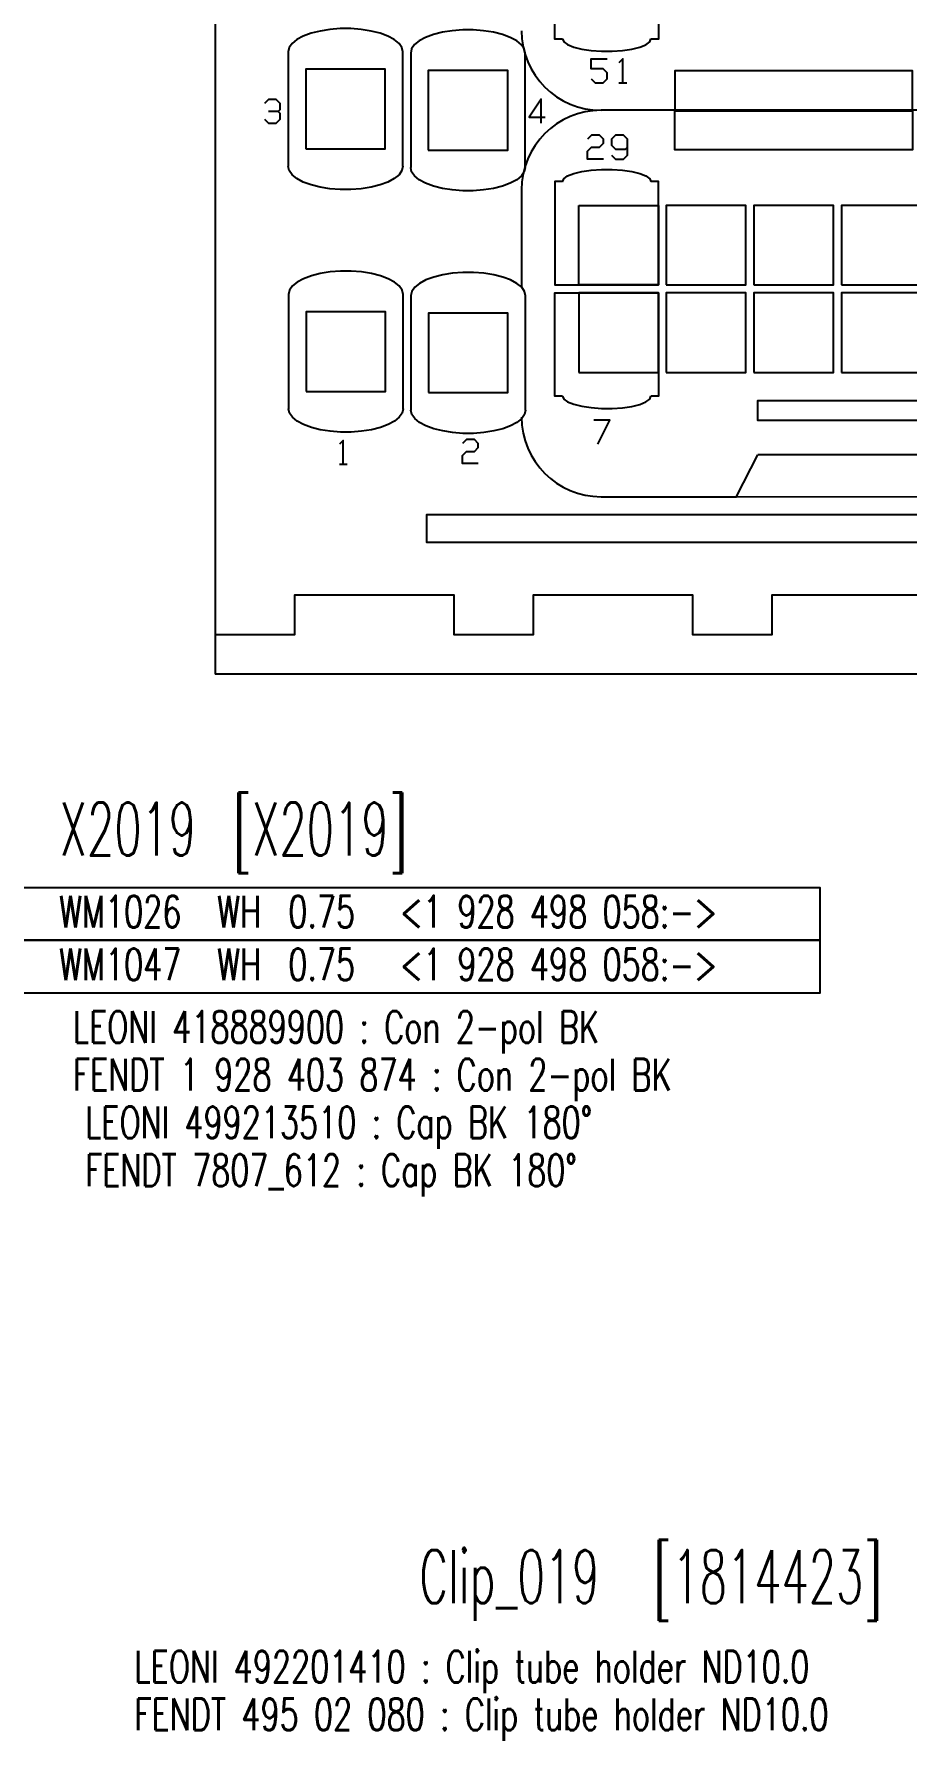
# Model space of a CAD drawing. Header units: millimetres. Extents: x -1 to 4489, y 0 to 1364.
# Drawn here: x 918.9 to 1001.2, y 441.5 to 602.4 of the extents above; entities that cross this region are included whole.
import ezdxf

# ---------------------------------------------------------------- set-up
doc = ezdxf.new("R2010")
doc.units = ezdxf.units.MM
doc.layers.add('SYMBOLS', color=7, linetype='Continuous')
doc.styles.add('HS-COMP-DESCRIPTION', font='ROMANS.SHX', dxfattribs={"width": 0.6, "height": 5})
doc.styles.add('HS-PART-NO', font='ROMANS.SHX', dxfattribs={"width": 0.7, "height": 3})
doc.styles.add('HS-WIRE', font='ROMANS.SHX', dxfattribs={"width": 0.7, "height": 3})

# ---------------------------------------------------------------- blocks, each defined once
blk = doc.blocks.new('418001310')
at = {"layer": 'SYMBOLS', "color": 7}
for points in [[(-0.01, 136.97), (0, 5)], [(43.64, 79.87), (42.7, 79.87), (42.7, 92.87), (55.7, 92.87), (55.7, 79.87), (54.77, 79.87)], [(23.58, 78.26), (23.46, 78.8), (23.1, 79.32), (22.51, 79.8), (21.71, 80.24), (20.72, 80.6), (19.59, 80.88), (18.36, 81.08), (17.05, 81.18), (15.72, 81.18), (14.41, 81.08), (13.18, 80.88), (12.05, 80.6), (11.06, 80.24), (10.26, 79.81), (9.67, 79.32), (9.31, 78.8), (9.18, 78.26)], [(38.97, 78.11), (38.85, 78.64), (38.48, 79.16), (37.89, 79.65), (37.09, 80.08), (36.11, 80.44), (34.98, 80.73), (33.74, 80.92), (32.43, 81.02), (31.11, 81.02), (29.8, 80.92), (28.56, 80.73), (27.43, 80.44), (26.45, 80.08), (25.65, 79.65), (25.05, 79.17), (24.69, 78.65), (24.57, 78.11)], [(43.63, 79.89), (43.81, 79.52), (44.29, 79.17), (45.06, 78.86), (46.07, 78.61), (47.26, 78.43), (48.56, 78.34), (49.9, 78.34), (51.2, 78.43), (52.38, 78.6), (53.38, 78.85), (54.14, 79.16), (54.61, 79.51), (54.77, 79.88)], [(9.18, 78.26), (9.18, 63.86)], [(23.58, 63.87), (23.58, 78.26)], [(24.57, 78.11), (24.57, 63.71)], [(38.97, 63.71), (38.97, 78.11)], [(47.25, 74.87), (47.75, 74.37), (48.75, 74.37), (49.25, 74.87), (49.25, 75.62), (48.75, 76.12), (47.25, 76.12), (47.25, 77.37), (49.25, 77.37)], [(51.25, 74.37), (51.25, 77.37), (50.75, 76.87)], [(11.38, 66.07), (21.38, 66.07), (21.38, 76.07), (11.38, 76.07), (11.38, 66.07)], [(26.77, 65.91), (36.77, 65.91), (36.77, 75.91), (26.77, 75.91), (26.77, 65.91)], [(87.66, 70.85), (87.66, 75.87), (57.75, 75.87), (57.75, 70.85), (87.66, 70.85)], [(50.75, 74.37), (51.75, 74.37)], [(7.93, 70.78), (8.18, 71.03), (8.18, 71.78), (7.68, 72.28), (6.68, 72.28), (6.18, 71.78)], [(40.98, 69.31), (40.98, 72.31), (39.48, 70.06), (41.48, 70.06)], [(287.78, 70.91), (48.5, 70.91)], [(287.78, 70.91), (48.5, 70.91)], [(87.66, 70.96), (87.66, 65.95), (57.75, 65.95), (57.75, 70.96), (87.66, 70.96)], [(6.18, 69.78), (6.68, 69.28), (7.68, 69.28), (8.18, 69.78), (8.18, 70.53), (7.93, 70.78), (6.68, 70.78)], [(48.81, 64.78), (46.81, 64.78), (46.81, 65.78), (47.31, 66.28), (48.31, 66.28), (48.81, 66.78), (48.81, 67.28), (48.31, 67.78), (47.31, 67.78), (46.81, 67.28)], [(49.81, 65.28), (50.31, 64.78), (51.31, 64.78), (51.81, 65.28), (51.81, 67.28), (51.31, 67.78), (50.31, 67.78), (49.81, 67.28), (49.81, 66.53), (50.31, 66.03), (51.56, 66.03), (51.81, 66.28)], [(23.58, 63.87), (23.46, 63.33), (23.1, 62.81), (22.51, 62.33), (21.71, 61.89), (20.72, 61.53), (19.59, 61.25), (18.36, 61.05), (17.05, 60.95), (15.72, 60.95), (14.41, 61.05), (13.18, 61.25), (12.05, 61.53), (11.06, 61.89), (10.26, 62.32), (9.67, 62.81), (9.31, 63.33), (9.18, 63.86)], [(38.97, 63.71), (38.85, 63.17), (38.48, 62.65), (37.89, 62.17), (37.09, 61.74), (36.11, 61.37), (34.98, 61.09), (33.74, 60.89), (32.43, 60.79), (31.11, 60.79), (29.8, 60.89), (28.56, 61.09), (27.43, 61.37), (26.45, 61.74), (25.65, 62.17), (25.05, 62.65), (24.69, 63.17), (24.57, 63.71)], [(43.63, 61.93), (43.81, 62.3), (44.29, 62.65), (45.06, 62.96), (46.07, 63.21), (47.26, 63.39), (48.56, 63.48), (49.9, 63.48), (51.2, 63.39), (52.38, 63.22), (53.38, 62.97), (54.14, 62.66), (54.61, 62.31), (54.77, 61.94)], [(38.5, 60.91), (38.5, 48.68)], [(43.64, 61.95), (42.7, 61.95), (42.7, 48.95), (55.7, 48.95), (55.7, 61.95), (54.77, 61.95)], [(45.7, 58.95), (55.7, 58.95), (55.7, 48.95), (45.7, 48.95), (45.7, 58.95)], [(56.7, 48.95), (66.7, 48.95), (66.7, 58.95), (56.7, 58.95), (56.7, 48.95)], [(67.7, 48.95), (77.7, 48.95), (77.7, 58.95), (67.7, 58.95), (67.7, 48.95)], [(78.7, 48.95), (88.7, 48.95), (88.7, 58.95), (78.7, 58.95), (78.7, 48.95)], [(23.62, 47.76), (23.5, 48.3), (23.13, 48.82), (22.54, 49.3), (21.74, 49.73), (20.76, 50.1), (19.63, 50.38), (18.39, 50.58), (17.08, 50.68), (15.76, 50.68), (14.45, 50.58), (13.21, 50.38), (12.08, 50.1), (11.1, 49.73), (10.3, 49.3), (9.71, 48.82), (9.34, 48.3), (9.22, 47.76)], [(39, 47.6), (38.88, 48.14), (38.52, 48.66), (37.93, 49.15), (37.13, 49.58), (36.14, 49.94), (35.02, 50.23), (33.78, 50.42), (32.47, 50.52), (31.14, 50.52), (29.84, 50.42), (28.6, 50.23), (27.47, 49.94), (26.48, 49.58), (25.68, 49.15), (25.09, 48.66), (24.73, 48.14), (24.6, 47.61)], [(9.22, 47.76), (9.22, 33.36)], [(23.62, 33.36), (23.62, 47.76)], [(24.6, 47.61), (24.6, 33.21)], [(39, 33.21), (39, 47.6)], [(43.64, 34.95), (42.7, 34.95), (42.7, 47.95), (55.7, 47.95), (55.7, 34.95), (54.77, 34.95)], [(45.7, 37.95), (55.7, 37.95), (55.7, 47.95), (45.7, 47.95), (45.7, 37.95)], [(56.7, 37.95), (66.7, 37.95), (66.7, 47.95), (56.7, 47.95), (56.7, 37.95)], [(67.7, 37.95), (77.7, 37.95), (77.7, 47.95), (67.7, 47.95), (67.7, 37.95)], [(78.7, 37.95), (88.7, 37.95), (88.7, 47.95), (78.7, 47.95), (78.7, 37.95)], [(11.42, 35.56), (21.42, 35.56), (21.42, 45.56), (11.42, 45.56), (11.42, 35.56)], [(26.8, 35.41), (36.8, 35.41), (36.8, 45.41), (26.8, 45.41), (26.8, 35.41)], [(43.63, 34.97), (43.81, 34.6), (44.29, 34.25), (45.06, 33.94), (46.07, 33.69), (47.26, 33.52), (48.56, 33.42), (49.9, 33.42), (51.2, 33.51), (52.38, 33.68), (53.38, 33.93), (54.14, 34.24), (54.61, 34.59), (54.77, 34.96)], [(120.4, 34.43), (120.4, 31.89), (68.19, 31.89), (68.19, 34.43), (120.4, 34.43)], [(23.62, 33.36), (23.5, 32.83), (23.13, 32.31), (22.54, 31.82), (21.74, 31.39), (20.76, 31.03), (19.63, 30.74), (18.39, 30.55), (17.08, 30.45), (15.76, 30.45), (14.45, 30.55), (13.21, 30.74), (12.08, 31.03), (11.1, 31.39), (10.3, 31.82), (9.71, 32.31), (9.34, 32.82), (9.22, 33.36)], [(39, 33.21), (38.88, 32.67), (38.52, 32.15), (37.93, 31.67), (37.13, 31.24), (36.14, 30.87), (35.02, 30.59), (33.78, 30.39), (32.47, 30.29), (31.14, 30.29), (29.84, 30.39), (28.6, 30.59), (27.47, 30.87), (26.48, 31.23), (25.68, 31.67), (25.09, 32.15), (24.73, 32.67), (24.6, 33.21)], [(48.11, 28.93), (49.61, 31.93), (47.61, 31.93)], [(16.1, 26.41), (16.1, 29.41), (15.6, 28.91)], [(33.07, 26.5), (31.07, 26.5), (31.07, 27.5), (31.57, 28), (32.57, 28), (33.07, 28.5), (33.07, 29), (32.57, 29.5), (31.57, 29.5), (31.07, 29)], [(15.6, 26.41), (16.6, 26.41)], [(65.51, 22.33), (68.19, 27.57)], [(120.41, 27.57), (68.19, 27.57)], [(48.5, 22.32), (65.51, 22.32)], [(65.51, 22.32), (276.61, 22.33)], [(276.61, 20.07), (276.61, 16.56), (26.6, 16.56), (26.6, 20.07), (276.61, 20.07)], [(0, 5), (10, 5), (10, 10), (30, 10), (30, 5), (40, 5), (40, 10), (60, 10), (60, 5), (70, 5), (70, 10), (90, 10), (90, 5), (100, 5), (100, 10), (120, 10), (120, 5), (130, 5), (130, 10), (150, 10), (150, 6.89)], [(0, 5), (0, 0)], [(156.06, 0), (0, 0)]]:
    blk.add_lwpolyline(points, dxfattribs=at)
for centre, start, end in [((48.5, 80.91), 180, 270), ((48.5, 60.91), 90, 180), ((48.5, 32.32), 180, 270)]:
    blk.add_arc(centre, 10, start, end, dxfattribs=at)

msp = doc.modelspace()

# ---------------------------------------------------------------- linework, layer by layer
at = {"color": 7, "linetype": 'Continuous'}
for points in [[(911.49, 516.96), (911.49, 521.94), (992.99, 521.94), (992.99, 516.96), (911.49, 516.96)], [(911.49, 511.98), (911.49, 516.96), (992.99, 516.96), (992.99, 511.98), (911.49, 511.98)]]:
    msp.add_lwpolyline(points, dxfattribs=at)

# ---------------------------------------------------------------- block references
at = {"xscale": 0.75, "yscale": 0.75}
msp.add_blockref('418001310', (936, 542.05), dxfattribs=at)

# ---------------------------------------------------------------- texts
at = {"color": 42, "linetype": 'Continuous', "style": 'HS-COMP-DESCRIPTION', "width": 0.6}
for s, p in [('X2019', (921.34, 524.94)), ('Clip_019', (955.24, 454.45))]:
    msp.add_text(s, height=5, dxfattribs=at).set_placement(p)
at = {"color": 5, "linetype": 'Continuous', "style": 'HS-COMP-DESCRIPTION', "width": 0.6}
for s, p in [(' [X2019]', (935.63, 524.94)), (' [1814423]', (975.24, 454.45))]:
    msp.add_text(s, height=5, dxfattribs=at).set_placement(p)
at = {"color": 92, "linetype": 'Continuous', "style": 'HS-WIRE', "width": 0.7}
for s, p in [('WM1026 ', (921.29, 518.16)), ('WH ', (936.19, 518.16)), ('0.75 ', (942.89, 518.16)), (' <1 928 498 058:->  ', (951.99, 518.16)), ('WM1047 ', (921.29, 513.18)), ('WH ', (936.19, 513.18)), ('0.75 ', (942.89, 513.18)), (' <1 928 498 058:->  ', (951.99, 513.18))]:
    msp.add_text(s, height=3, dxfattribs=at).set_placement(p)
at = {"color": 200, "linetype": 'Continuous', "style": 'HS-PART-NO', "width": 0.7}
for s, p in [('LEONI 418889900 : Con 2-pol BK', (922.59, 507.28)), ('FENDT 1 928 403 874 : Con 2-pol BK', (922.59, 502.78)), ('LEONI 499213510 : Cap BK 180°', (923.74, 498.28)), ('FENDT 7807_612 : Cap BK 180°', (923.74, 493.78)), ('LEONI 492201410 : Clip tube holder ND10.0', (928.39, 446.95)), ('FENDT 495 02 080 : Clip tube holder ND10.0', (928.39, 442.45))]:
    msp.add_text(s, height=3, dxfattribs=at).set_placement(p)

doc.saveas('drawing.dxf')
